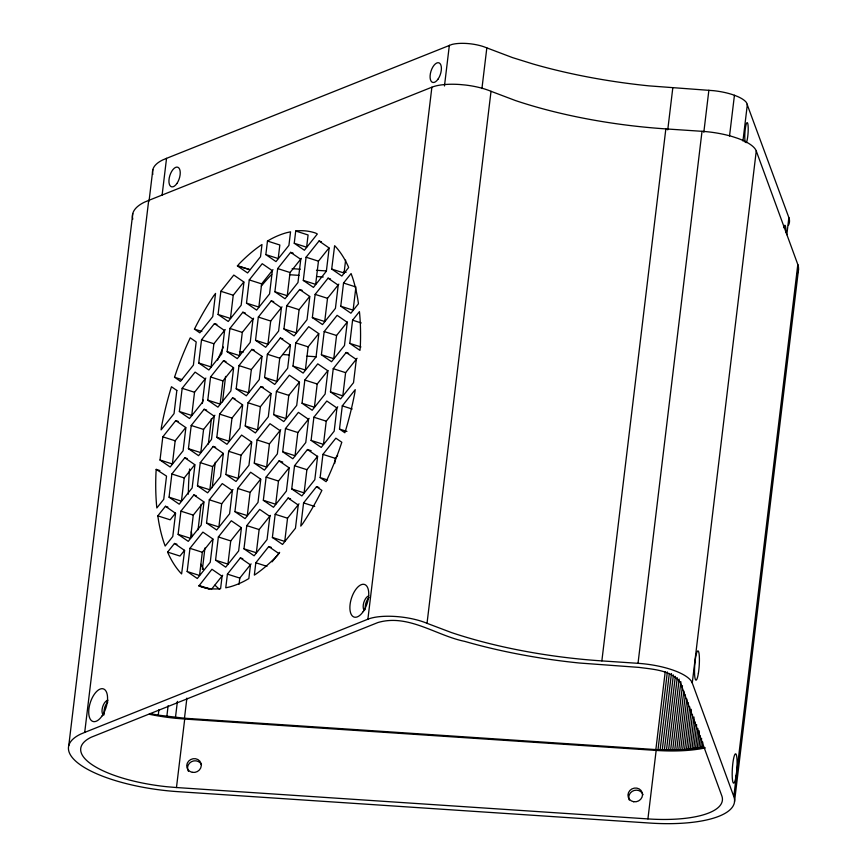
<?xml version="1.0" encoding="UTF-8"?>
<svg xmlns="http://www.w3.org/2000/svg" width="867" height="867" viewBox="0 0 867 867"><rect width="100%" height="100%" fill="white"/><g stroke="black" fill="none" stroke-linecap="round" stroke-linejoin="round"><path stroke-width="1.3" d="M156.19 469.383L155.995 472.558A185.852 89.648 -72.3 0 0 156.645 506.079L156.851 507.954L163.733 499.327L166.529 476.124L156.19 469.383L159.896 470.575M68.775 745.587L132.77 213.585M797.813 264.522L733.818 796.535A97.819 31.667 6.9 0 1 649.426 823.032L177.659 791.636A97.819 31.667 6.9 0 1 85.15 767.945A97.819 31.667 6.9 0 1 80.512 734.176L84.706 732.409L148.701 200.407L431.885 87.199A38.831 12.572 6.9 0 1 459.835 84.511L465.492 85.042A38.831 12.572 6.9 0 1 491.025 91.306L515.388 100.529A217.628 70.455 6.9 0 0 665.845 128.901L702.021 131.307A48.91 15.834 6.9 0 1 732.615 136.661L737.882 138.395A48.91 15.834 6.9 0 1 756.262 150.977L797.813 264.522A97.819 31.667 6.9 0 1 797.954 272.032M149.048 201.111L152.841 169.607M162.118 195.097L166.54 158.347L451.805 44.488A24.113 7.803 6.9 0 1 483.71 46.699L512.57 57.623L533.086 64.006A232.323 75.212 6.9 0 0 649.09 85.876L713.79 90.699A34.203 11.076 6.9 0 1 734.436 95.272L737.752 96.595A34.203 11.076 6.9 0 1 746.454 102.544L788.872 217.617A83.145 26.92 6.9 0 1 788.406 225.344M175.741 420.625L185.885 427.604L183.089 450.807L170.16 467.02L160.016 460.03L162.812 436.838L175.741 420.625L178.212 421.405M185.679 427.615L175.177 440.783L172.381 463.986L160.016 460.03M184.79 457.787L194.934 464.777L192.138 487.969L179.209 504.182L169.065 497.203L171.861 474L184.79 457.787L187.261 458.578M179.371 411.522L182.168 388.318L195.097 372.106L205.241 379.096L202.445 402.288L189.515 418.512L179.371 411.522L191.737 415.466L194.533 392.263L205.847 378.077M194.728 464.777L184.227 477.945L181.431 501.148L169.065 497.203M193.84 494.949L203.983 501.939L201.187 525.142L188.258 541.355L178.114 534.365L180.91 511.162L193.84 494.949L196.31 495.74M204.146 409.267L214.29 416.258L211.494 439.461L198.565 455.674L188.421 448.683L191.217 425.48L204.146 409.267L206.617 410.058M214.452 323.586L224.596 330.576L221.8 353.779L208.871 369.992L198.727 363.002L201.523 339.799L214.452 323.586L216.923 324.377M703.646 747.137L682.632 749.814L657.999 749.727L184.476 718.223L158.26 715.134L158.91 709.78M166.832 716.445L168.122 705.727M203.778 501.939L193.276 515.106L190.48 538.309L178.114 534.365M214.897 415.239L203.582 429.425L200.786 452.628L188.421 448.683M225.203 329.558L213.889 343.744L211.093 366.947L198.727 363.002M187.164 571.526L189.96 548.323L202.889 532.11L213.033 539.101L210.237 562.304L197.308 578.517L187.164 571.526L199.529 575.471L202.325 552.268L212.827 539.101M213.195 446.429L223.339 453.419L220.543 476.622L207.614 492.835L197.47 485.845L200.266 462.642L213.195 446.429L215.666 447.22M223.502 360.748L233.646 367.738L230.85 390.941L217.92 407.154L207.777 400.164L210.573 376.961L223.502 360.748L225.973 361.539M218.083 314.483L220.868 291.279L233.808 275.067L243.952 282.057L241.156 305.26L228.227 321.473L218.083 314.483L230.449 318.438L233.245 295.235L243.746 282.057M175.47 717.475L177.399 701.381M198.044 529.802L201.101 504.334M208.362 444.012L211.418 418.544M223.133 453.419L212.632 466.587L209.836 489.79L197.47 485.845M233.44 367.738L222.938 380.916L220.142 404.109L207.777 400.164M198.955 585.875L211.938 569.272L222.082 576.262L220.597 588.617L219.34 588.78A185.852 89.648 -72.3 0 1 200.483 586.493L198.955 585.875L208.849 589.029M206.519 523.007L209.315 499.804L222.245 483.591L232.389 490.581L229.592 513.784L216.663 529.997L206.519 523.007L218.885 526.952L221.681 503.76L232.995 489.573M232.551 397.91L242.695 404.9L239.899 428.103L226.97 444.316L216.826 437.326L219.622 414.123L232.551 397.91L235.022 398.701M242.858 312.228L253.001 319.219L250.205 342.422L237.276 358.635L227.132 351.644L229.928 328.441L242.858 312.228L245.328 313.02M184.476 718.223L186.893 698.119M202.369 569.435L204.948 547.987M212.209 487.666L215.265 462.198M222.526 401.876L225.583 376.397M176.467 787.539L647.92 818.914A85.595 27.711 6.9 0 0 721.767 795.733L680.259 682.318C671.047 670.083 653.176 669.335 639.142 667.406L579.524 663.027A229.874 74.421 6.9 0 1 464.745 641.385C436.264 635.63 408.184 613.522 377.849 622.56L91.165 737.243A85.573 27.701 6.9 0 0 167.277 786.77L176.467 787.539L184.714 719.046L656.156 750.421A85.595 27.711 6.9 0 0 705.348 747.885M242.489 404.9L231.988 418.078L229.191 441.281L216.826 437.326M253.608 318.211L242.294 332.397L239.498 355.6L227.132 351.644M215.569 560.169L218.365 536.966L231.294 520.753L241.438 527.743L238.642 550.946L225.713 567.159L215.569 560.169L227.934 564.124L230.73 540.921L241.232 527.743M225.875 474.487L228.671 451.284L241.6 435.071L251.744 442.062L248.948 465.265L236.019 481.478L225.875 474.487L238.241 478.443L241.037 455.24L251.538 442.062M251.907 349.39L262.051 356.38L259.255 379.583L246.326 395.796L236.182 388.806L238.978 365.603L251.907 349.39L254.378 350.181M246.488 303.125L249.273 279.922L262.213 263.709L272.357 270.699L269.561 293.902L256.632 310.115L246.488 303.125L258.854 307.081L261.65 283.877L272.964 269.691M261.845 356.38L251.343 369.559L248.547 392.762L236.182 388.806M227.414 574.127L225.767 587.815L229.462 586.981A185.852 89.648 -72.3 0 0 245.198 580.662L248.84 578.582L250.487 564.905L240.343 557.914L227.414 574.127L239.78 578.083L251.094 563.897M234.924 511.649L237.721 488.446L250.65 472.233L260.794 479.223L257.998 502.427L245.068 518.639L234.924 511.649L247.29 515.605L250.086 492.402L260.588 479.223M260.956 386.552L271.1 393.542L268.304 416.745L255.375 432.958L245.231 425.968L248.027 402.765L260.956 386.552L263.427 387.343M271.263 300.871L281.407 307.861L278.61 331.064L265.681 347.277L255.537 340.287L258.333 317.084L271.263 300.871L273.734 301.662M239.032 584.304L239.78 578.083M270.894 393.542L260.393 406.721L257.597 429.924L245.231 425.968M282.013 306.853L270.699 321.039L267.903 344.242L255.537 340.287M243.974 548.811L246.77 525.608L259.699 509.395L269.843 516.385L267.047 539.588L254.118 555.801L243.974 548.811L256.339 552.767L259.135 529.564L270.45 515.377M254.28 463.13L257.076 439.927L270.005 423.714L280.149 430.704L277.353 453.907L264.424 470.12L254.28 463.13L266.646 467.085L269.442 443.882L280.756 429.696M280.312 338.032L290.456 345.023L287.66 368.226L274.731 384.439L264.587 377.448L267.383 354.256L280.312 338.032L282.783 338.824M290.618 252.362L300.762 259.341L297.966 282.544L285.037 298.757L274.893 291.767L277.678 268.575L290.618 252.362L293.089 253.142M290.25 345.033L279.748 358.201L276.952 381.404L264.587 377.448M301.369 258.333L290.044 272.52L287.259 295.723L274.893 291.767M255.819 562.77L254.334 575.114L255.895 574.095A185.852 89.648 -72.3 0 0 277.234 555.649L278.892 553.547L268.748 546.557L255.819 562.77L266.949 566.335M279.055 460.886L289.199 467.866L286.403 491.069L273.473 507.282L263.33 500.292L266.126 477.099L279.055 460.886L282.761 462.068M273.636 414.61L276.432 391.418L289.361 375.205L299.505 382.184L296.709 405.388L283.78 421.6L273.636 414.61L286.002 418.566L288.798 395.363L299.299 382.195M299.668 289.524L309.812 296.503L307.016 319.706L294.086 335.919L283.942 328.94L286.728 305.737L299.668 289.524L302.139 290.315M288.993 467.877L278.491 481.044L275.695 504.247L263.33 500.292M309.606 296.514L299.104 309.682L296.308 332.885L283.942 328.94M288.104 498.048L298.248 505.027L295.452 528.231L282.523 544.443L272.379 537.464L275.175 514.261L288.104 498.048L290.575 498.839M282.685 451.783L285.481 428.58L298.411 412.367L308.554 419.357L305.758 442.549L292.829 458.762L282.685 451.783L295.051 455.728L297.847 432.525L309.161 418.338M292.992 366.102L295.788 342.898L308.717 326.686L318.861 333.676L316.065 356.868L303.136 373.092L292.992 366.102L305.357 370.046L308.153 346.843L318.655 333.676M319.023 241.004L329.167 247.995L326.371 271.198L313.442 287.411L303.298 280.42L306.084 257.217L319.023 241.004L321.494 241.795M299.017 503.814L287.541 518.206L284.744 541.409L272.379 537.464M328.961 247.995L318.449 261.162L315.664 284.365L303.298 280.42M307.46 449.529L317.604 456.519L314.808 479.722L301.879 495.935L291.735 488.945L294.531 465.742L307.46 449.529L311.166 450.71M302.041 403.263L304.837 380.06L317.766 363.847L327.91 370.838L325.114 394.041L312.185 410.254L302.041 403.263L314.407 407.208L317.203 384.005L327.954 370.534M328.073 278.166L338.217 285.156L335.421 308.359L322.491 324.572L312.348 317.582L315.133 294.379L328.073 278.166L330.544 278.957M317.647 456.215L306.896 469.686L304.1 492.889L291.735 488.945M338.824 284.138L327.509 298.324L324.713 321.527L312.348 317.582M303.58 502.903L300.784 526.106L302.626 523.766A185.852 89.648 -72.3 0 0 320.833 492.532L321.885 490.397L316.509 486.69L303.58 502.903L314.71 506.458M311.09 440.425L313.887 417.222L326.816 401.009L336.96 407.999L334.163 431.202L321.234 447.415L311.09 440.425L323.456 444.37L326.252 421.167L337.729 406.786M321.397 354.744L324.193 331.541L337.122 315.328L347.266 322.318L344.47 345.521L331.541 361.734L321.397 354.744L333.762 358.689L336.559 335.496L347.309 322.015M331.703 269.063L334.629 245.686L335.746 246.824A185.852 89.648 -72.3 0 1 347.949 265.822L348.664 267.502L341.847 276.053L331.703 269.063L344.069 273.018L345.619 260.122M320.14 477.587L322.936 454.384L335.865 438.171L341.815 442.268L339.669 448.586A185.852 89.648 -72.3 0 1 328.961 475.474L326.1 481.694L320.14 477.587L327.563 479.96M346.171 352.49L356.315 359.48L353.519 382.683L340.59 398.896L330.446 391.906L333.242 368.703L346.171 352.49L348.642 353.281M340.753 306.224L343.538 283.021L351.102 273.549L352.598 277.754A185.852 89.648 -72.3 0 1 357.637 298.313L358.461 303.732L350.897 313.215L340.753 306.224L353.118 310.18L355.903 286.977L343.538 283.021M334.673 463.487L335.301 458.34L337.631 455.403M357.085 358.266L345.608 372.658L342.812 395.861L330.446 391.906M339.496 429.067L342.292 405.864L355.221 389.651L354.831 392.653A185.852 89.648 -72.3 0 1 345.695 430.097L344.86 432.763L339.496 429.067L346.919 431.441M349.802 343.386L352.587 320.183L359.415 311.632L359.632 313.572A185.852 89.648 -72.3 0 1 360.282 347.093L359.946 350.376L349.802 343.386L360.932 346.941M84.706 732.409L367.89 619.211L431.885 87.199M444.468 85.974L449.355 45.279M481.933 88.575L486.831 47.891M733.818 796.535L692.267 682.979A48.91 15.834 6.9 0 0 638.025 663.32L601.861 660.903A217.628 70.455 6.9 0 1 451.393 632.542L427.03 623.319L491.025 91.306M601.861 660.903L665.845 128.901M667.753 129.877L672.803 87.87M638.025 663.32L702.021 131.307M703.82 132.283L708.87 90.266M655.853 749.597L665.206 671.849M729.537 135.967L734.436 95.272M647.92 818.914L656.156 750.421M657.999 749.727L667.352 671.979M660.134 749.847L669.324 673.442M662.258 749.944L671.448 673.529M664.371 750.02L673.399 674.949M666.474 750.074L675.339 676.347M668.555 750.107L677.257 677.723M742.954 140.985L747.376 104.235M670.624 750.128L679.175 679.078M672.673 750.118L680.898 681.755M674.71 750.096L682.448 685.754M676.726 750.053L683.825 691.075M678.72 749.998L685.331 695.031M680.693 749.912L686.816 698.975M682.632 749.814L688.279 702.899M692.267 682.979L756.262 150.977M684.551 749.695L689.709 706.8M686.447 749.554L691.281 709.336M688.311 749.402L692.505 714.549M690.154 749.218L694.023 717.052M691.953 749.023L695.182 722.211M693.73 748.806L696.634 724.682M695.475 748.579L697.892 728.464M697.176 748.329L699.279 730.903M698.856 748.058L700.308 735.985M700.493 747.766L701.62 738.381M702.086 747.462L702.736 742.098M786.824 234.686L788.872 217.617M734.522 801.596L798.507 269.594M265.844 254.605L267.469 241.048L271.078 238.989A185.852 89.648 -72.3 0 1 286.814 232.659L290.553 231.825L288.917 245.383L275.988 261.596L265.844 254.605L278.209 258.561L279.835 245.003L267.469 241.048M294.249 243.259L295.723 231.023L296.937 230.86A185.852 89.648 -72.3 0 1 315.794 233.147L317.322 234.025L304.393 250.238L294.249 243.259L306.615 247.203L308.088 234.979L295.723 231.023M237.439 265.963L239.043 263.991A185.852 89.648 -72.3 0 1 260.393 245.556L261.986 244.505L260.512 256.74L247.583 272.953L237.439 265.963L249.837 269.648L237.471 265.692M174.516 377.243L176.619 371.054A185.852 89.648 -72.3 0 1 187.315 344.177L190.241 337.827L196.191 341.923L193.395 365.126L180.466 381.339L174.516 377.243L181.929 379.616M194.457 329.124L195.443 327.119A185.852 89.648 -72.3 0 1 213.65 295.885L215.547 293.414L212.751 316.618L199.822 332.83L194.457 329.124L201.87 331.497M165.434 506.306L175.578 513.286L172.782 536.489L165.163 546.047L163.679 541.897A185.852 89.648 -72.3 0 1 158.65 521.338L157.816 515.854L165.434 506.306L167.905 507.087M175.513 513.123L170.181 519.81L157.816 515.854M174.484 543.468L184.628 550.447L181.615 573.932L180.542 572.827A185.852 89.648 -72.3 0 1 168.339 553.818L167.602 552.095L174.484 543.468L176.955 544.259M184.552 550.296L179.968 556.05L167.602 552.095M211.375 589.441L222.689 575.244M272.075 561.849L279.662 552.333M166.54 158.347L162.812 159.907A83.124 26.91 6.9 0 0 152.863 174.332M148.701 200.407L144.496 202.163A97.819 31.667 6.9 0 0 132.803 219.145M292.179 268.672L300.275 269.204M316.455 270.287L325.905 270.916M343.44 272.075L346.139 272.26M289.524 274.731L298.974 275.359M316.509 276.53L323.261 276.974M239.455 351.655L243.508 351.926M282.675 354.527L289.426 354.982M306.994 356.142L316.444 356.77M184.714 719.046L175.513 718.277A85.573 27.701 6.9 0 1 149.167 714.245M149.872 713.552L158.26 715.134M306.084 257.217L318.449 261.162M277.678 268.575L290.044 272.52M315.133 294.379L327.509 298.324M249.273 279.922L261.65 283.877M352.587 320.183L361.246 322.947M286.728 305.737L299.104 309.682M220.868 291.279L233.245 295.235M324.193 331.541L336.559 335.496M258.333 317.084L270.699 321.039M295.788 342.898L308.153 346.843M229.928 328.441L242.294 332.397M333.242 368.703L345.608 372.658M267.383 354.256L279.748 358.201M201.523 339.799L213.889 343.744M304.837 380.06L317.203 384.005M238.978 365.603L251.343 369.559M342.292 405.864L352.175 409.029M276.432 391.418L288.798 395.363M210.573 376.961L222.938 380.916M313.887 417.222L326.252 421.167M248.027 402.765L260.393 406.721M182.168 388.318L194.533 392.263M285.481 428.58L297.847 432.525M219.622 414.123L231.988 418.078M322.936 454.384L335.301 458.34M257.076 439.927L269.442 443.882M191.217 425.48L203.582 429.425M294.531 465.742L306.896 469.686M228.671 451.284L241.037 455.24M162.812 436.838L175.177 440.783M316.509 486.69L318.98 487.482M266.126 477.099L278.491 481.044M200.266 462.642L212.632 466.587M237.721 488.446L250.086 492.402M171.861 474L184.227 477.945M275.175 514.261L287.541 518.206M209.315 499.804L221.681 503.76M246.77 525.608L259.135 529.564M180.91 511.162L193.276 515.106M268.748 546.557L271.219 547.348M218.365 536.966L230.73 540.921M240.343 557.914L242.814 558.706M189.96 548.323L202.325 552.268M199.009 585.485L210.139 589.04M367.89 619.211A38.831 12.572 6.9 0 1 427.03 623.319M188.464 771.348A7.337 6.849 -20.1 0 1 191.553 761.649A7.337 6.849 -20.1 0 1 201.48 764.661M219.633 589.376A185.852 89.648 -72.3 0 1 214.962 585.149M203.68 569.63A185.852 89.648 -72.3 0 1 200.981 564.254M192.203 536.597A185.852 89.648 -72.3 0 1 191.293 531.764M188.367 494.136A185.852 89.648 -72.3 0 1 189.613 468.993M202.206 403.48A185.852 89.648 -72.3 0 1 203.236 399.98M217.584 360.098A185.852 89.648 -72.3 0 1 223.437 347.038M261.281 286.099A185.852 89.648 -72.3 0 1 271.696 274.427M103.78 715.177A7.825 3.771 -72.3 0 1 102.566 707.114A7.825 3.771 -72.3 0 1 108.05 700.243M104.408 714.115A7.825 3.771 -72.3 0 1 107.876 701.967M364.606 610.585A7.825 3.771 -72.3 0 1 363.739 602.706A7.825 3.771 -72.3 0 1 368.8 595.889M365.43 609.165A7.825 3.771 -72.3 0 1 369.06 597.558M797.64 272.823A97.819 31.667 6.9 0 1 797.261 273.604M629.355 800.089A7.337 6.849 -20.1 0 1 629.095 799.417M628.9 798.724A7.337 6.849 -20.1 0 1 634.221 790.455A7.337 6.849 -20.1 0 1 642.978 794.692M745.1 141.549A10.274 1.582 -86.2 0 1 745.869 125.487A10.274 1.582 -86.2 0 1 748.199 127.655A10.274 1.582 -86.2 0 1 746.303 142.665M745.327 142.47A10.274 1.582 -86.2 0 1 745.208 142.058M783.703 227.685A10.274 1.582 -86.2 0 1 785.925 232.627M176.835 390.443L174.039 413.646L161.11 429.859L161.446 426.998A185.852 89.648 -72.3 0 1 170.582 389.554L171.46 386.747L176.835 390.443M176.911 183.49A10.274 4.953 -72.3 0 0 177.908 167.277A10.274 4.953 -72.3 0 0 168.957 180.206A10.274 4.953 -72.3 0 0 176.911 183.49M438.063 79.103A10.274 4.953 -72.3 0 0 439.06 62.879A10.274 4.953 -72.3 0 0 430.108 75.808A10.274 4.953 -72.3 0 0 438.063 79.103M192.431 772.356A7.337 6.849 -20.1 0 0 200.96 763.188A7.337 6.849 -20.1 0 0 188.648 761.107A7.337 6.849 -20.1 0 0 192.431 772.356M102.003 716.012A17.123 8.258 -72.3 0 0 103.661 688.983A17.123 8.258 -72.3 0 0 88.759 710.528A17.123 8.258 -72.3 0 0 102.003 716.012M363.186 611.603A17.123 8.258 -72.3 0 0 364.844 584.575A17.123 8.258 -72.3 0 0 349.932 606.12A17.123 8.258 -72.3 0 0 363.186 611.603M698.39 673.215A14.674 2.254 -86.2 0 0 697.989 650.889A14.674 2.254 -86.2 0 0 694.532 672.456A14.674 2.254 -86.2 0 0 698.39 673.215M736.061 776.149A14.674 2.254 -86.2 0 0 735.66 753.824A14.674 2.254 -86.2 0 0 732.192 775.391A14.674 2.254 -86.2 0 0 736.061 776.149M633.669 801.726A7.337 6.849 -20.1 0 0 642.198 792.557A7.337 6.849 -20.1 0 0 629.886 790.476A7.337 6.849 -20.1 0 0 633.669 801.726"/></g></svg>
